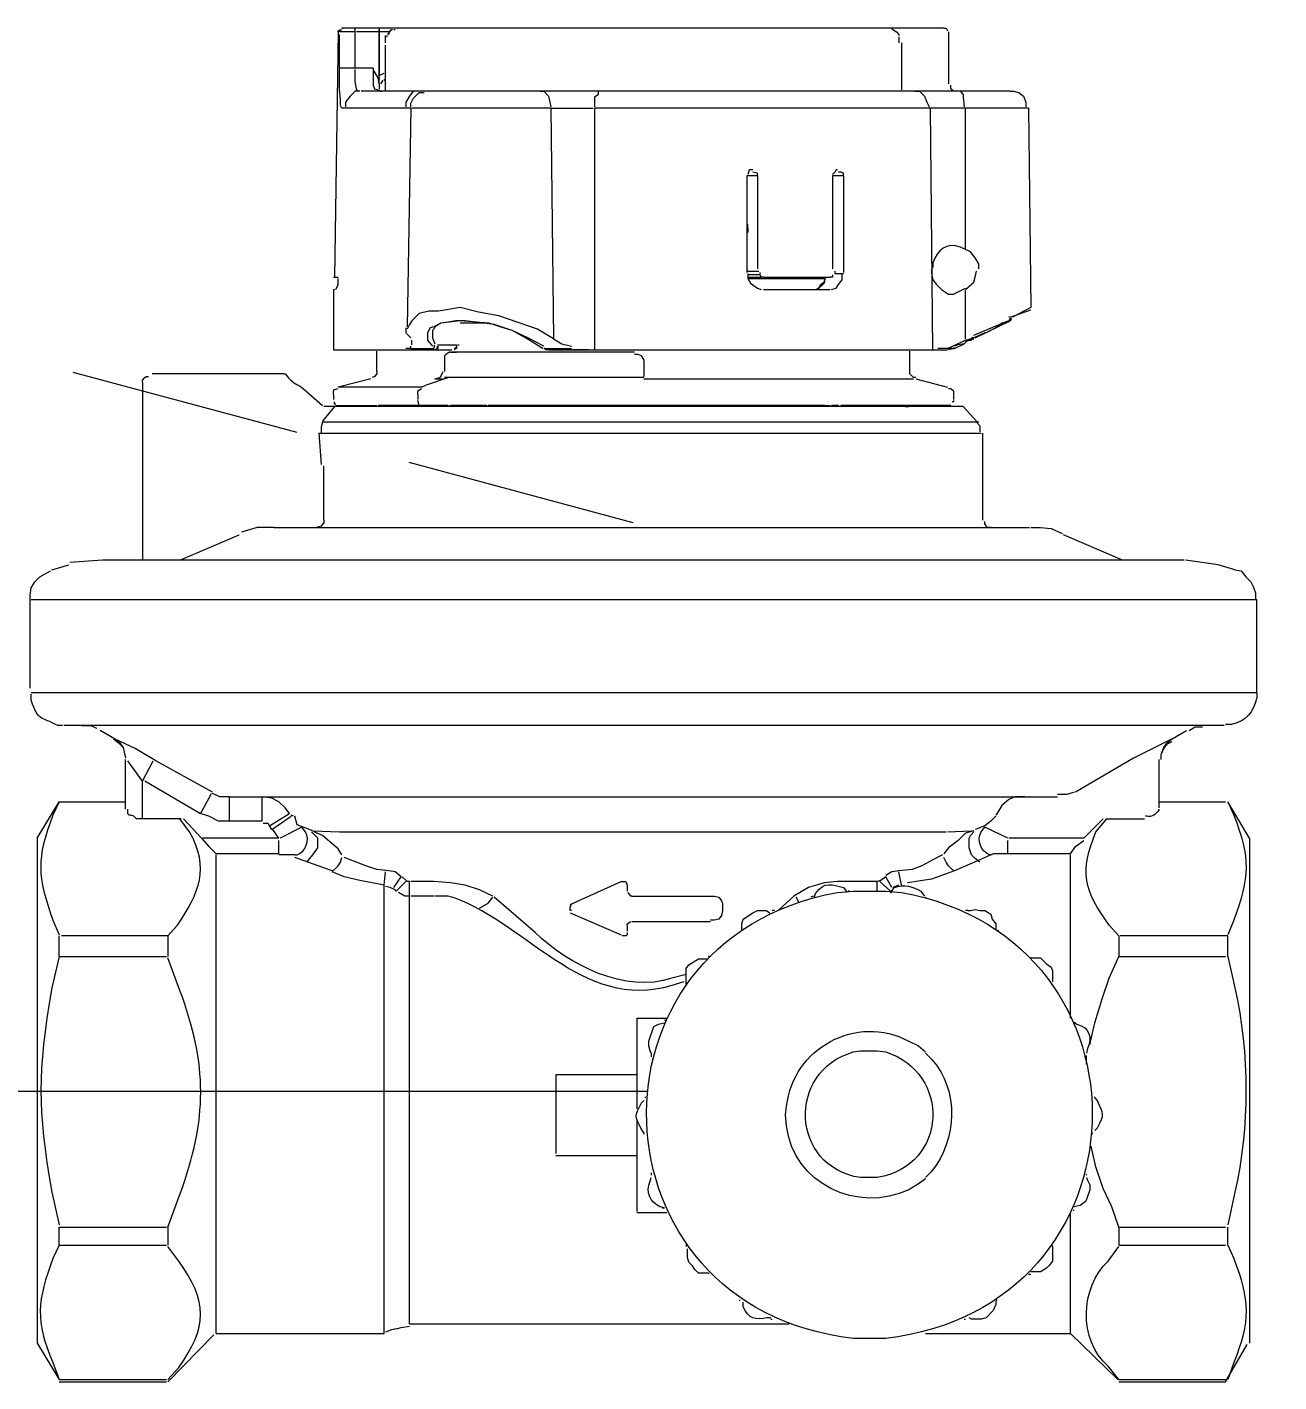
# Model space of a CAD drawing. Header units: millimetres. Extents: x -3929 to 624051, y 52832 to 514950.
# Drawn here: x 23815.4 to 24158.1, y 101249 to 101619.9 of the extents above; entities that cross this region are included whole.
import ezdxf

# ---------------------------------------------------------------- set-up
doc = ezdxf.new("R2010")
doc.units = ezdxf.units.MM
doc.linetypes.add('ACAD_ISO03W100', pattern=[30, 12, -18])
doc.linetypes.add('DASHED2', pattern=[9.525, 6.35, -3.175])
doc.layers.add('Отопление', color=30, linetype='Continuous')

# ---------------------------------------------------------------- blocks, each defined once
blk = doc.blocks.new('A$Cb1560fb0')
at = {"color": 7, "linetype": 'Continuous', "lineweight": 9}
for p, q in [((-9.027, 7.533), (-8.961, 7.566)), ((-8.581, 7.351), (-8.581, 7.285)), ((-9.243, -0.442), (-9.292, -0.376)), ((0.007, -0.442), (0.056, -0.376)), ((-9.391, -0.757), (-9.358, -0.757)), ((0.156, -0.757), (0.123, -0.757)), ((-8.415, -1.253), (-8.465, -1.319)), ((-8.018, -1.253), (-8.051, -1.203)), ((-3.137, -1.816), (-2.574, -1.336)), ((-1.946, -1.319), (-1.764, -1.319)), ((-12.618, -2.147), (-12.717, -2.577)), ((-5.205, -2.395), (-5.007, -2.444)), ((-5.172, -2.494), (-5.007, -2.544)), ((-12.717, -5.373), (-12.618, -5.82))]:
    blk.add_line(p, q, dxfattribs=at)
at = {"color": 7, "linetype": 'Continuous', "lineweight": 18}
for p, q in [((0.305, 5.829), (0.288, 5.829)), ((0.04, 5.63), (-0.225, 5.399)), ((-13.015, 1.461), (-13.015, 1.394)), ((3.763, 1.361), (3.763, 1.444)), ((-12.668, 1.03), (-12.585, 1.03)), ((3.333, 1.014), (3.399, 1.014)), ((-12.618, -0.029), (-12.701, -0.211)), ((-11.675, -0.128), (-11.675, -0.144)), ((3.382, -0.029), (3.465, -0.211)), ((-11.509, -0.227), (-11.493, -0.227)), ((-10.814, -0.442), (-10.963, -0.26)), ((1.595, -0.442), (1.728, -0.26)), ((-7.356, -1.203), (-7.406, -1.27)), ((-6.959, -1.336), (-6.976, -1.286)), ((-12.701, -1.65), (-12.618, -1.849)), ((3.465, -1.65), (3.382, -1.849)), ((-11.129, -1.865), (-10.996, -1.716)), ((1.893, -1.865), (1.761, -1.716)), ((1.728, -2.61), (1.893, -2.163)), ((3.382, -2.147), (3.482, -2.577)), ((-10.517, -3.057), (-10.55, -3.073)), ((-10.699, -3.404), (-10.682, -3.47)), ((-8.481, -3.47), (-8.564, -3.553)), ((-10.798, -4.082), (-10.831, -4.116)), ((-4.593, -4.149), (-4.626, -4.116)), ((-10.831, -4.496), (-10.798, -4.529)), ((-4.626, -4.562), (-4.593, -4.513)), ((-8.564, -5.092), (-8.481, -5.174)), ((-7.82, -5.174), (-7.588, -5.174)), ((-4.709, -5.224), (-4.725, -5.174)), ((3.482, -5.373), (3.382, -5.82)), ((1.893, -5.853), (1.728, -5.406)), ((-4.907, -5.588), (-4.841, -5.572)), ((-12.618, -6.101), (-12.701, -6.283)), ((-10.98, -6.316), (-11.129, -6.118)), ((1.744, -6.316), (1.893, -6.118)), ((3.382, -6.101), (3.465, -6.283)), ((-5.983, -6.945), (-5.983, -6.879)), ((-6.364, -7.094), (-6.314, -7.094)), ((-7.935, -7.375), (-7.489, -7.375)), ((-12.701, -7.706), (-12.618, -7.938)), ((-11.129, -7.938), (-10.98, -7.756)), ((1.893, -7.938), (1.744, -7.772)), ((3.465, -7.706), (3.382, -7.938))]:
    blk.add_line(p, q, dxfattribs=at)
for points in [[(-8.796, 10.511), (-8.796, 9.8), (-8.796, 9.8)], [(-8.73, 10.561), (-8.763, 10.561), (-8.779, 10.528)], [(-8.73, 10.561), (-0.49, 10.561), (-0.49, 10.561)], [(-8.035, 10.545), (-8.084, 10.511), (-8.117, 10.478)], [(-8.117, 10.478), (-8.117, 10.462), (-8.117, 10.462)], [(-8.117, 10.445), (-8.117, 10.363), (-8.117, 10.363)], [(-8.018, 10.561), (-7.621, 10.561), (-7.621, 10.561)], [(-1.615, 10.561), (-1.218, 10.561), (-1.218, 10.561)], [(-1.201, 10.545), (-1.218, 10.545), (-1.218, 10.545)], [(-1.168, 10.545), (-1.185, 10.545), (-1.185, 10.545)], [(-1.118, 10.478), (-1.168, 10.545), (-1.168, 10.545)], [(-1.135, 10.511), (-1.168, 10.545), (-1.168, 10.545)], [(-1.085, 10.445), (-1.085, 10.462), (-1.085, 10.462)], [(-1.085, 10.363), (-1.085, 10.445), (-1.085, 10.445)], [(-1.002, 10.561), (-1.002, 10.511), (-1.002, 10.511)], [(-0.44, 10.511), (-0.44, 10.528), (-0.473, 10.545)], [(-0.44, 10.511), (-0.39, 7.153), (-0.39, 7.153)], [(-8.151, 10.363), (-8.151, 9.717), (-8.151, 9.717)], [(-1.085, 9.701), (-1.085, 10.329), (-1.085, 10.329)], [(-1.052, 9.85), (-1.019, 9.8), (-1.019, 9.8)], [(-1.002, 9.8), (-1.002, 9.866), (-1.002, 9.866)], [(-9.64, 9.701), (-9.689, 9.701), (-9.756, 9.684), (-9.822, 9.634), (-9.855, 9.552), (-9.855, 9.486)], [(-9.64, 9.701), (-0.754, 9.701), (-0.754, 9.701)], [(-8.912, 9.701), (-8.862, 9.701), (-8.829, 9.734), (-8.829, 9.783)], [(-1.433, 9.486), (-1.433, 9.535), (-1.466, 9.601), (-1.549, 9.684), (-1.615, 9.684)], [(-1.002, 9.8), (-1.002, 9.734), (-1.002, 9.734)], [(-1.002, 9.783), (-1.002, 9.767), (-1.002, 9.767)], [(-9.888, 9.469), (-9.921, 6.739), (-9.921, 6.739)], [(-1.433, 9.469), (-1.383, 6.474), (-1.383, 6.474)], [(-7.356, 8.542), (-7.356, 8.576), (-7.323, 8.592), (-7.29, 8.592)], [(-7.356, 8.542), (-7.356, 7.219), (-7.356, 7.219)], [(-7.274, 8.625), (-7.257, 8.625), (-7.24, 8.592), (-7.207, 8.559)], [(-7.207, 8.542), (-7.207, 7.268), (-7.207, 7.268)], [(-6.182, 8.542), (-6.182, 8.576), (-6.115, 8.592)], [(-6.182, 8.542), (-6.182, 7.268), (-6.182, 7.268)], [(-6.115, 8.625), (-6.066, 8.625), (-6.049, 8.559)], [(-6.033, 8.542), (-6.033, 7.219), (-6.033, 7.219)], [(-7.24, 7.235), (-7.24, 7.202), (-7.24, 7.202)], [(-7.207, 7.186), (-7.207, 7.153), (-7.174, 7.153)], [(-6.264, 7.153), (-7.174, 7.153), (-7.174, 7.153)], [(-7.108, 7.153), (-7.092, 7.07), (-7.058, 7.037), (-6.992, 6.987)], [(-6.976, 6.987), (-7.025, 7.004), (-7.042, 7.053), (-7.092, 7.086), (-7.108, 7.136)], [(-6.049, 7.136), (-7.092, 7.136), (-7.092, 7.136)], [(-6.264, 7.153), (-6.231, 7.153), (-6.215, 7.186)], [(-6.049, 7.202), (-6.049, 7.136), (-6.082, 7.07), (-6.182, 7.004), (-6.231, 6.987)], [(-6.049, 7.153), (-6.231, 7.153), (-6.231, 7.153)], [(-6.215, 7.186), (-6.215, 7.219), (-6.215, 7.219)], [(-0.407, 7.153), (-0.44, 7.153), (-0.44, 7.153)], [(-0.407, 6.987), (-0.44, 7.053), (-0.44, 7.136)], [(-0.374, 7.153), (-0.407, 7.153), (-0.407, 7.153)], [(-6.264, 6.987), (-7.174, 6.987), (-7.174, 6.987)], [(-0.374, 6.987), (-0.39, 6.987), (-0.39, 6.987)], [(-0.374, 6.987), (-0.374, 6.16), (-0.374, 6.16)], [(-9.921, 6.739), (-9.673, 6.607), (-9.673, 6.607)], [(-9.64, 6.607), (-9.921, 6.706), (-9.921, 6.706)], [(-9.64, 6.59), (-9.656, 6.59), (-9.656, 6.59)], [(-9.64, 6.59), (-9.607, 6.54), (-9.524, 6.524), (-9.441, 6.458), (-9.309, 6.391)], [(-9.143, 6.358), (-9.607, 6.557), (-9.607, 6.557)], [(-3.236, 6.176), (-3.137, 6.242), (-3.005, 6.325), (-2.823, 6.424), (-2.657, 6.474), (-2.508, 6.524), (-2.326, 6.54), (-2.177, 6.557), (-2.045, 6.557), (-1.946, 6.54), (-1.846, 6.524), (-1.764, 6.474), (-1.747, 6.441), (-1.731, 6.424)], [(-9.292, 6.391), (-9.143, 6.325), (-9.143, 6.325)], [(-9.143, 6.325), (-9.11, 6.325), (-9.11, 6.325)], [(-3.385, 6.309), (-3.501, 6.242), (-3.633, 6.209)], [(-1.367, 6.458), (-1.367, 6.391), (-1.433, 6.325)], [(-9.094, 6.292), (-9.077, 6.292), (-9.11, 6.292)], [(-9.077, 6.292), (-9.061, 6.292), (-9.011, 6.242), (-8.928, 6.226), (-8.879, 6.209)], [(-8.779, 6.176), (-9.027, 6.292), (-9.027, 6.292)], [(-8.879, 6.176), (-8.829, 6.176), (-8.829, 6.176)], [(-8.879, 6.176), (-8.796, 6.16), (-8.796, 6.16)], [(-8.779, 6.176), (-8.647, 6.176), (-8.647, 6.176)], [(-3.319, 6.16), (-8.779, 6.16), (-8.779, 6.16)], [(-8.266, 5.862), (-8.266, 6.143), (-8.266, 6.143)], [(-4.494, 6.127), (-1.995, 6.127), (-1.995, 6.127)], [(-3.865, 6.16), (-3.65, 6.16), (-3.65, 6.16)], [(-3.286, 6.16), (-3.269, 6.16), (-3.269, 6.16)], [(-2.078, 6.226), (-2.095, 6.226), (-2.095, 6.226)], [(-2.061, 6.209), (-2.061, 6.176), (-2.028, 6.16)], [(-0.374, 6.16), (-1.995, 6.16), (-1.995, 6.16)], [(-1.979, 6.127), (-1.962, 6.127), (-1.913, 6.094), (-1.896, 6.077), (-1.896, 6.011)], [(-1.449, 6.226), (-1.449, 6.292), (-1.449, 6.292)], [(-1.433, 6.176), (-1.433, 6.209), (-1.433, 6.209)], [(-1.433, 6.176), (-1.367, 6.176), (-1.367, 6.176)], [(-0.969, 5.862), (-0.969, 6.143), (-0.969, 6.143)], [(-4.626, 6.011), (-4.626, 6.027), (-4.593, 6.077), (-4.543, 6.094), (-4.494, 6.094)], [(-4.626, 6.011), (-4.626, 5.796), (-4.626, 5.796)], [(-1.896, 6.011), (-1.896, 5.862), (-1.896, 5.862)], [(-8.349, 5.763), (-8.779, 5.647), (-8.779, 5.647)], [(-8.349, 5.779), (-8.316, 5.779), (-8.266, 5.829), (-8.266, 5.862)], [(-4.626, 5.763), (-8.316, 5.763), (-8.316, 5.763)], [(-4.626, 5.779), (-1.896, 5.779), (-1.896, 5.779)], [(-1.582, 5.647), (-1.648, 5.68), (-1.946, 5.779)], [(-0.969, 5.862), (-0.969, 5.829), (-0.936, 5.796), (-0.903, 5.779)], [(-0.887, 5.763), (-0.44, 5.647), (-0.44, 5.647)], [(0.305, 5.829), (2.108, 5.829), (2.108, 5.829)], [(2.241, 5.713), (2.241, 5.746), (2.207, 5.779), (2.191, 5.796), (2.158, 5.796)], [(-8.796, 5.63), (-8.829, 5.63), (-8.862, 5.597), (-8.862, 5.548)], [(-1.532, 5.548), (-1.532, 5.597), (-1.582, 5.63)], [(-0.374, 5.548), (-0.374, 5.597), (-0.39, 5.614), (-0.44, 5.63)], [(2.241, 5.713), (2.241, 3.281), (2.241, 3.281)], [(-8.994, 5.382), (-9.176, 5.184), (-9.176, 5.184)], [(-8.862, 5.548), (-8.862, 5.481), (-8.862, 5.481)], [(-8.862, 5.465), (-8.862, 5.448), (-8.845, 5.448)], [(-8.829, 5.399), (-8.25, 5.399), (-8.25, 5.399)], [(-8.2, 5.382), (-8.25, 5.382), (-8.25, 5.382)], [(-7.29, 5.399), (-7.191, 5.399), (-7.191, 5.399)], [(-4.626, 5.399), (-2.591, 5.399), (-2.591, 5.399)], [(-2.591, 5.399), (-2.492, 5.399), (-2.492, 5.399)], [(-2.475, 5.399), (-2.425, 5.399), (-2.425, 5.399)], [(-2.425, 5.399), (-1.979, 5.399), (-1.979, 5.399)], [(-1.946, 5.382), (-1.946, 5.399), (-1.946, 5.399)], [(-1.946, 5.399), (-1.697, 5.399), (-1.697, 5.399)], [(-1.549, 5.399), (-1.532, 5.465), (-1.532, 5.465)], [(-1.532, 5.548), (-1.532, 5.481), (-1.532, 5.481)], [(-0.986, 5.399), (-1.019, 5.399), (-1.019, 5.399)], [(-0.407, 5.399), (-0.969, 5.399), (-0.969, 5.399)], [(-9.259, 5.018), (-9.259, 3.827), (-9.259, 3.827)], [(-9.176, 5.167), (-9.226, 5.117), (-9.226, 5.035)], [(-9.921, 3.727), (-10.053, 3.727), (-10.202, 3.711), (-10.351, 3.645)], [(0.437, 3.727), (-9.904, 3.727), (-9.904, 3.727)], [(-9.375, 3.727), (-9.325, 3.727), (-9.292, 3.777), (-9.292, 3.81)], [(0.437, 3.727), (0.669, 3.727), (0.884, 3.661)], [(-11.178, 3.281), (-10.368, 3.628), (-10.368, 3.628)], [(-12.717, 3.148), (-12.486, 3.215), (-12.039, 3.281)], [(-12.022, 3.281), (2.787, 3.281), (2.787, 3.281)], [(2.787, 3.281), (3.233, 3.248), (3.233, 3.248)], [(3.482, 3.148), (3.25, 3.215), (3.25, 3.215)], [(-12.717, 3.148), (-12.8, 3.132), (-12.866, 3.049), (-12.932, 2.983), (-12.966, 2.917), (-12.999, 2.834), (-12.999, 2.751)], [(3.779, 2.735), (3.779, 2.801), (3.763, 2.9), (3.713, 2.983), (3.647, 3.049), (3.564, 3.099), (3.498, 3.132)], [(-13.015, 1.461), (-13.015, 2.735), (-13.015, 2.735)], [(3.779, 1.527), (3.779, 2.735), (3.779, 2.735)], [(-12.568, 1.014), (3.316, 1.014), (3.316, 1.014)], [(-12.089, 0.948), (-12.171, 0.997), (-12.271, 0.997)], [(-11.857, 0.832), (-12.055, 0.948), (-12.055, 0.948)], [(2.621, 0.832), (2.82, 0.948), (2.82, 0.948)], [(3.068, 1.014), (2.952, 1.014), (2.869, 0.981)], [(-11.708, 0.551), (-11.708, 0.617), (-11.741, 0.716), (-11.791, 0.782), (-11.857, 0.832)], [(-11.857, 0.832), (-11.592, 0.699), (-11.327, 0.567), (-10.533, 0.104)], [(-11.708, 0.551), (-11.708, 0.617), (-11.741, 0.699), (-11.791, 0.766), (-11.857, 0.799)], [(1.281, 0.104), (2.059, 0.534), (2.34, 0.699), (2.621, 0.832)], [(2.621, 0.832), (2.555, 0.782), (2.505, 0.716), (2.489, 0.65), (2.472, 0.567)], [(2.638, 0.832), (2.572, 0.782), (2.505, 0.716), (2.489, 0.65), (2.472, 0.567)], [(-11.675, 0.551), (-11.675, -0.111), (-11.675, -0.111)], [(2.472, -0.128), (2.472, 0.551), (2.472, 0.551)], [(1.049, 0.038), (-10.285, 0.038), (-10.285, 0.038)], [(-12.916, -0.525), (-12.618, -0.029), (-12.618, -0.029)], [(-11.675, -0.029), (-12.585, -0.029), (-12.585, -0.029)], [(-11.675, -0.029), (-12.585, -0.029), (-12.585, -0.029)], [(2.241, -0.26), (2.323, -0.26), (2.356, -0.227), (2.406, -0.211), (2.423, -0.211), (2.439, -0.194), (2.439, -0.128)], [(3.382, -0.029), (2.472, -0.029), (2.472, -0.029)], [(3.382, -0.029), (2.472, -0.029), (2.472, -0.029)], [(3.68, -0.525), (3.382, -0.029), (3.382, -0.029)], [(-10.947, -0.26), (-11.476, -0.26), (-11.476, -0.26)], [(-10.649, -0.525), (-10.914, -0.26), (-10.914, -0.26)], [(1.43, -0.525), (1.678, -0.26), (1.678, -0.26)], [(1.711, -0.26), (2.241, -0.26), (2.241, -0.26)], [(-12.916, -0.525), (-12.916, -7.441), (-12.916, -7.441)], [(-8.779, -0.442), (-9.11, -0.426), (-9.11, -0.426)], [(-0.456, -0.442), (-8.763, -0.442), (-8.763, -0.442)], [(-0.092, -0.426), (-0.456, -0.442), (-0.456, -0.442)], [(1.43, -0.525), (1.331, -0.641), (1.231, -0.74)], [(3.68, -0.525), (3.68, -7.441), (3.68, -7.441)], [(-10.467, -0.74), (-10.533, -0.641), (-10.649, -0.558)], [(-10.467, -2.99), (-10.467, -0.757), (-10.467, -0.757)], [(-7.704, -1.253), (-7.935, -1.253), (-8.151, -1.27)], [(-8.018, -1.253), (-8.002, -1.253), (-8.002, -1.253)], [(-7.274, -1.27), (-7.489, -1.253), (-7.704, -1.253)], [(-7.439, -1.253), (-7.422, -1.253), (-7.422, -1.253)], [(-4.461, -1.319), (-4.444, -1.319), (-4.411, -1.27)], [(-4.312, -1.121), (-4.378, -1.121), (-4.394, -1.17)], [(-4.394, -1.17), (-4.394, -1.253), (-4.394, -1.253)], [(-3.617, -1.435), (-4.312, -1.121), (-4.312, -1.121)], [(-8.498, -1.352), (-8.481, -1.336), (-8.481, -1.336)], [(-6.943, -1.319), (-6.91, -1.336), (-6.91, -1.336)], [(-5.536, -1.319), (-5.586, -1.319), (-5.652, -1.336), (-5.685, -1.385), (-5.702, -1.418), (-5.702, -1.518), (-5.685, -1.584), (-5.652, -1.634), (-5.586, -1.65), (-5.536, -1.65)], [(-4.461, -1.319), (-5.536, -1.319), (-5.536, -1.319)], [(-3.633, -1.518), (-3.617, -1.518), (-3.617, -1.468), (-3.633, -1.435)], [(-9.061, -1.518), (-9.094, -1.518), (-9.16, -1.501), (-9.226, -1.518), (-9.292, -1.518), (-9.375, -1.567), (-9.391, -1.634), (-9.441, -1.7), (-9.441, -1.766)], [(-9.061, -1.518), (-9.027, -1.518), (-9.027, -1.518)], [(-6.413, -1.518), (-6.38, -1.518), (-6.38, -1.518)], [(-5.966, -1.766), (-5.966, -1.7), (-5.983, -1.634), (-6.115, -1.551), (-6.182, -1.518), (-6.297, -1.518), (-6.347, -1.551)], [(-4.461, -1.667), (-5.536, -1.667), (-5.536, -1.667)], [(-4.394, -1.716), (-4.394, -1.7), (-4.444, -1.667)], [(-3.617, -1.551), (-4.312, -1.849), (-4.312, -1.849)], [(-9.474, -1.799), (-9.474, -1.782), (-9.474, -1.782)], [(-5.966, -1.766), (-5.966, -1.782), (-5.966, -1.782)], [(-4.394, -1.716), (-4.394, -1.799), (-4.394, -1.799)], [(-4.394, -1.816), (-4.394, -1.849), (-4.378, -1.865), (-4.328, -1.865)], [(-12.618, -2.147), (-12.618, -1.865), (-12.618, -1.865)], [(-12.618, -1.865), (-11.145, -1.865), (-11.145, -1.865)], [(-11.129, -1.865), (-11.129, -2.147), (-11.129, -2.147)], [(1.893, -1.865), (3.349, -1.865), (3.349, -1.865)], [(1.893, -1.865), (1.893, -2.147), (1.893, -2.147)], [(3.382, -2.147), (3.382, -1.865), (3.382, -1.865)], [(-11.129, -2.147), (-12.585, -2.147), (-12.585, -2.147)], [(-10.732, -3.354), (-10.798, -3.057), (-10.897, -2.726), (-10.996, -2.444), (-11.129, -2.147)], [(-9.921, -2.163), (-10.053, -2.163), (-10.136, -2.246), (-10.202, -2.295), (-10.219, -2.345), (-10.219, -2.494)], [(-9.921, -2.163), (-9.904, -2.163), (-9.904, -2.163)], [(-5.52, -2.147), (-5.503, -2.147), (-5.503, -2.147)], [(-5.205, -2.527), (-5.205, -2.312), (-5.238, -2.262), (-5.371, -2.18), (-5.503, -2.18)], [(3.382, -2.147), (1.91, -2.147), (1.91, -2.147)], [(-10.219, -2.544), (-10.219, -2.527), (-10.219, -2.527)], [(-5.205, -2.527), (-5.205, -2.544), (-5.205, -2.544)], [(-10.533, -3.057), (-10.5, -3.057), (-10.5, -3.057)], [(-4.527, -2.99), (-4.941, -2.99), (-4.941, -2.99)], [(-4.924, -3.023), (-4.907, -3.023), (-4.907, -3.023)], [(-4.725, -3.47), (-4.709, -3.437), (-4.692, -3.371), (-4.692, -3.305), (-4.759, -3.106), (-4.825, -3.073), (-4.907, -3.057)], [(-4.527, -2.99), (-4.527, -4.231), (-4.527, -4.231)], [(-8.25, -3.305), (-8.382, -3.371), (-8.481, -3.454)], [(-10.682, -3.619), (-10.682, -3.503), (-10.682, -3.503)], [(-10.682, -3.52), (-10.682, -3.503), (-10.682, -3.503)], [(-7.704, -3.437), (-7.82, -3.437), (-7.935, -3.454)], [(-7.489, -3.454), (-7.588, -3.437), (-7.704, -3.437)], [(-4.725, -3.47), (-4.725, -3.52), (-4.725, -3.52)], [(-4.527, -3.768), (-3.418, -3.768), (-3.418, -3.768)], [(-10.798, -4.082), (-10.798, -4.066), (-10.798, -4.066)], [(-4.643, -4.066), (-4.643, -4.082), (-4.643, -4.082)], [(-6.579, -4.463), (-6.562, -4.314), (-6.579, -4.198)], [(-4.527, -4.38), (-4.527, -5.638), (-4.527, -5.638)], [(-10.765, -4.579), (-10.765, -4.562), (-10.765, -4.562)], [(-4.626, -4.562), (-4.626, -4.579), (-4.626, -4.579)], [(-11.129, -5.853), (-11.03, -5.572), (-10.914, -5.323), (-10.814, -5.026), (-10.748, -4.744)], [(-4.527, -4.877), (-3.418, -4.877), (-3.418, -4.877)], [(-10.682, -5.174), (-10.699, -5.208), (-10.732, -5.274), (-10.732, -5.34), (-10.682, -5.472), (-10.666, -5.505), (-10.599, -5.555), (-10.517, -5.572)], [(-10.682, -5.141), (-10.682, -5.125), (-10.682, -5.125)], [(-8.481, -5.191), (-8.382, -5.257), (-8.25, -5.34)], [(-4.725, -5.108), (-4.725, -5.141), (-4.725, -5.141)], [(-10.5, -5.621), (-10.517, -5.621), (-10.517, -5.621)], [(-10.467, -7.309), (-10.467, -5.671), (-10.467, -5.671)], [(-4.941, -5.654), (-4.527, -5.654), (-4.527, -5.654)], [(-4.874, -5.588), (-4.907, -5.588), (-4.907, -5.588)], [(-12.618, -6.101), (-12.618, -5.853), (-12.618, -5.853)], [(-11.129, -5.853), (-12.585, -5.853), (-12.585, -5.853)], [(-11.129, -5.853), (-11.129, -6.101), (-11.129, -6.101)], [(1.893, -5.853), (1.893, -6.101), (1.893, -6.101)], [(3.382, -5.853), (1.91, -5.853), (1.91, -5.853)], [(3.382, -6.101), (3.382, -5.853), (3.382, -5.853)], [(-11.129, -6.101), (-12.585, -6.101), (-12.585, -6.101)], [(-10.219, -6.118), (-10.219, -6.101), (-10.219, -6.101)], [(-10.219, -6.118), (-10.219, -6.316), (-10.169, -6.382), (-10.136, -6.415), (-10.053, -6.465), (-9.921, -6.465)], [(-5.205, -6.085), (-5.205, -6.118), (-5.205, -6.118)], [(3.382, -6.101), (1.91, -6.101), (1.91, -6.101)], [(-5.503, -6.482), (-5.371, -6.482), (-5.321, -6.432), (-5.288, -6.382), (-5.238, -6.333), (-5.222, -6.267), (-5.222, -6.151)], [(-5.503, -6.482), (-5.52, -6.482), (-5.52, -6.482)], [(-9.888, -6.498), (-9.921, -6.498), (-9.921, -6.498)], [(-9.458, -6.862), (-9.458, -6.846), (-9.458, -6.846)], [(-9.441, -6.862), (-9.441, -6.912), (-9.408, -6.995), (-9.309, -7.094), (-9.243, -7.11), (-9.11, -7.11), (-9.077, -7.094)], [(-5.933, -6.846), (-5.933, -6.862), (-5.933, -6.862)], [(-9.011, -7.11), (-9.027, -7.11), (-9.027, -7.11)], [(-1.416, -7.177), (-6.612, -7.177), (-6.612, -7.177)], [(-6.364, -7.11), (-6.38, -7.11), (-6.38, -7.11)], [(-1.234, -7.243), (-1.3, -7.226), (-1.416, -7.21)], [(-10.467, -7.309), (-11.112, -7.938), (-11.112, -7.938)], [(-8.481, -7.309), (-10.467, -7.309), (-10.467, -7.309)], [(-1.234, -7.243), (-1.168, -7.259), (-1.085, -7.292)], [(1.231, -7.309), (-1.069, -7.309), (-1.069, -7.309)], [(1.893, -7.971), (1.264, -7.326), (1.264, -7.326)], [(-11.129, -7.971), (-12.585, -7.971), (-12.883, -7.458)], [(3.68, -7.441), (3.382, -7.938), (3.382, -7.938)], [(-11.129, -7.938), (-12.585, -7.938), (-12.585, -7.938)], [(3.382, -7.938), (1.91, -7.938), (1.91, -7.938)], [(3.382, -7.971), (1.91, -7.971), (1.91, -7.971)]]:
    blk.add_lwpolyline(points, dxfattribs=at)
for points in [[(-8.117, 10.478), (-8.117, 10.478)], [(-1.218, 10.561), (-1.218, 10.561)], [(-1.085, 9.866), (-1.069, 9.85)], [(-8.151, 9.701), (-8.151, 9.701)], [(-1.085, 9.701), (-1.085, 9.701)], [(-1.002, 9.8), (-1.002, 9.8)], [(-1.002, 9.767), (-1.002, 9.767)], [(-1.002, 9.717), (-1.002, 9.701)], [(-7.191, 6.987), (-7.191, 6.987)], [(-8.862, 6.16), (-8.862, 6.16)], [(-3.319, 6.16), (-3.319, 6.16)], [(-3.253, 6.16), (-3.253, 6.16)], [(-4.626, 5.779), (-4.626, 5.779)], [(-7.34, 5.399), (-7.34, 5.399)], [(-7.323, 5.399), (-7.323, 5.399)], [(-4.626, 5.399), (-4.626, 5.399)], [(-1.962, 5.399), (-1.962, 5.399)], [(-10.219, -2.527), (-10.219, -2.527)], [(-10.219, -6.118), (-10.219, -6.118)], [(-8.481, -7.309), (-8.481, -7.309)], [(-6.91, -7.292), (-6.91, -7.292)], [(-12.618, -7.971), (-12.618, -7.971)], [(-11.129, -7.971), (-11.129, -7.971)], [(1.893, -7.938), (1.893, -7.938)], [(3.382, -7.971), (3.382, -7.971)]]:
    blk.add_lwpolyline(points, close=True, dxfattribs=at)
at = {"color": 7, "linetype": 'Continuous', "lineweight": 9}
for points in [[(-8.035, 10.545), (-8.018, 10.545), (-8.018, 10.545)], [(-1.168, 10.545), (-1.185, 10.545), (-1.185, 10.545)], [(-1.135, 10.511), (-0.688, 10.511), (-0.688, 10.511)], [(-1.135, 10.511), (-1.135, 10.478), (-1.135, 10.478)], [(-1.085, 10.363), (-1.085, 10.445), (-1.118, 10.462)], [(-1.002, 10.511), (-1.002, 9.916), (-1.069, 9.949)], [(-1.002, 9.883), (-1.002, 10.545), (-1.002, 10.545)], [(-0.672, 10.511), (-0.672, 10.561), (-0.672, 10.561)], [(-0.672, 10.015), (-0.672, 10.511), (-0.672, 10.511)], [(-0.672, 10.511), (-0.456, 10.511), (-0.456, 10.511)], [(-0.523, 9.469), (-0.49, 9.469), (-0.473, 9.502), (-0.473, 9.601), (-0.456, 9.717), (-0.456, 10.478)], [(-0.49, 10.561), (-0.506, 10.561), (-0.506, 10.561)], [(-0.456, 10.511), (-0.456, 10.528), (-0.49, 10.545)], [(-1.085, 9.701), (-1.085, 10.329), (-1.085, 10.329)], [(-1.002, 9.8), (-0.986, 9.883), (-0.92, 9.999)], [(-1.002, 9.883), (-1.002, 9.866), (-1.002, 9.866)], [(-0.92, 10.015), (-0.92, 9.783), (-0.936, 9.734), (-0.986, 9.717)], [(-0.92, 10.015), (-0.672, 10.015), (-0.672, 10.015)], [(-0.738, 9.701), (-0.705, 9.701), (-0.688, 9.734), (-0.672, 9.833), (-0.672, 9.999)], [(-0.672, 10.015), (-0.456, 10.015), (-0.456, 10.015)], [(-8.961, 9.701), (-8.994, 9.651), (-8.994, 9.618), (-9.011, 9.486)], [(-8.333, 9.701), (-8.399, 9.701), (-8.465, 9.634), (-8.498, 9.552), (-8.531, 9.486)], [(-3.997, 9.701), (-3.997, 9.651), (-3.948, 9.618), (-3.948, 9.486)], [(-3.203, 9.701), (-3.253, 9.701), (-3.319, 9.634), (-3.336, 9.552), (-3.352, 9.486)], [(-1.532, 9.701), (-1.466, 9.701), (-1.416, 9.634), (-1.367, 9.552), (-1.367, 9.486)], [(-1.019, 9.701), (-1.036, 9.701), (-1.036, 9.701)], [(-0.738, 9.701), (-0.672, 9.701), (-0.605, 9.634), (-0.539, 9.552), (-0.539, 9.486)], [(-9.888, 9.469), (-9.011, 9.469), (-9.011, 9.469)], [(-9.027, 7.533), (-9.027, 9.469), (-9.027, 9.469)], [(-9.011, 9.469), (-8.548, 9.469), (-8.548, 9.469)], [(-8.581, 6.16), (-8.548, 9.469), (-8.548, 9.469)], [(-8.548, 9.469), (-3.948, 9.469), (-3.948, 9.469)], [(-3.948, 9.469), (-3.948, 6.16), (-3.948, 6.16)], [(-3.352, 9.469), (-3.931, 9.469), (-3.931, 9.469)], [(-3.352, 9.469), (-3.385, 6.309), (-3.385, 6.309)], [(-3.352, 9.469), (-1.449, 9.469), (-1.449, 9.469)], [(-1.433, 9.469), (-1.367, 9.469), (-1.367, 9.469)], [(-1.367, 9.469), (-0.523, 9.469), (-0.523, 9.469)], [(-7.356, 8.542), (-7.207, 8.542), (-7.207, 8.542)], [(-6.182, 8.542), (-6.033, 8.542), (-6.033, 8.542)], [(-6.049, 7.831), (-6.049, 7.881), (-6.049, 7.881)], [(-6.049, 7.831), (-6.049, 7.765), (-6.049, 7.765)], [(-9.209, 7.268), (-9.209, 7.335), (-9.16, 7.417), (-9.094, 7.5), (-9.027, 7.533)], [(-9.027, 6.987), (-9.143, 7.086), (-9.16, 7.153), (-9.176, 7.235)], [(-8.564, 7.268), (-8.564, 7.202), (-8.581, 7.119), (-8.63, 7.053), (-8.697, 6.987), (-8.796, 6.921), (-8.862, 6.921), (-9.027, 7.004)], [(-6.049, 7.235), (-6.198, 7.235), (-6.198, 7.235)], [(-7.24, 7.202), (-7.356, 7.202), (-7.356, 7.202)], [(-7.191, 6.987), (-7.257, 7.004), (-7.29, 7.053), (-7.34, 7.119), (-7.34, 7.202)], [(-6.215, 7.186), (-6.049, 7.186), (-6.049, 7.186)], [(-9.027, 6.309), (-9.027, 6.971), (-9.027, 6.971)], [(-3.385, 6.309), (-3.17, 6.441), (-2.889, 6.54), (-2.641, 6.623), (-2.359, 6.673), (-2.111, 6.739), (-1.813, 6.689), (-1.681, 6.689), (-1.549, 6.656), (-1.499, 6.607), (-1.449, 6.557), (-1.416, 6.507), (-1.383, 6.441)], [(-9.64, 6.557), (-9.656, 6.573), (-9.656, 6.573)], [(-9.64, 6.607), (-9.623, 6.607), (-9.623, 6.607)], [(-9.16, 6.325), (-9.64, 6.557), (-9.64, 6.557)], [(-3.253, 6.209), (-3.038, 6.325), (-2.823, 6.424), (-2.574, 6.507), (-2.343, 6.54), (-2.111, 6.557), (-1.962, 6.54), (-1.846, 6.524), (-1.747, 6.474), (-1.697, 6.458), (-1.664, 6.391), (-1.664, 6.292), (-1.731, 6.209)], [(-2.492, 6.524), (-2.111, 6.524), (-2.111, 6.524)], [(-9.027, 6.292), (-9.143, 6.325), (-9.143, 6.325)], [(-9.027, 6.276), (-9.143, 6.309), (-9.143, 6.309)], [(-1.731, 6.424), (-1.731, 6.325), (-1.764, 6.242)], [(-8.879, 6.176), (-9.011, 6.242), (-9.011, 6.242)], [(-8.779, 6.176), (-8.862, 6.176), (-8.862, 6.176)], [(-4.494, 6.127), (-2.111, 6.127), (-2.111, 6.127)], [(-3.269, 6.176), (-3.633, 6.176), (-3.633, 6.176)], [(-3.319, 6.16), (-3.286, 6.16), (-3.286, 6.16)], [(-3.269, 6.176), (-3.253, 6.176), (-3.253, 6.176)], [(-1.813, 6.226), (-2.061, 6.226), (-2.061, 6.226)], [(-2.061, 6.226), (-2.061, 6.209), (-2.045, 6.176), (-2.028, 6.176)], [(-1.979, 6.127), (-2.061, 6.127), (-2.061, 6.127)], [(-1.797, 6.226), (-1.813, 6.226), (-1.813, 6.226)], [(-1.764, 6.16), (-1.797, 6.16), (-1.813, 6.209)], [(-1.747, 6.16), (-1.797, 6.176), (-1.797, 6.209)], [(-1.697, 6.176), (-1.747, 6.176), (-1.764, 6.226)], [(-1.697, 6.176), (-1.747, 6.176), (-1.747, 6.176)], [(-1.433, 6.176), (-1.697, 6.176), (-1.697, 6.176)], [(-1.764, 5.763), (-1.83, 5.779), (-1.846, 5.796), (-1.879, 5.862)], [(-1.764, 5.763), (-1.879, 5.763), (-1.879, 5.763)], [(-1.582, 5.647), (-0.44, 5.647), (-0.44, 5.647)], [(-8.994, 5.382), (-0.241, 5.382), (-0.241, 5.382)], [(-8.25, 5.399), (-7.323, 5.399), (-7.323, 5.399)], [(-7.257, 5.382), (-7.29, 5.399), (-7.29, 5.399)], [(-7.108, 5.399), (-7.174, 5.399), (-7.174, 5.399)], [(-7.141, 5.382), (-7.174, 5.399), (-7.174, 5.399)], [(-7.108, 5.382), (-7.108, 5.399), (-7.108, 5.399)], [(-7.108, 5.399), (-6.512, 5.399), (-6.512, 5.399)], [(-6.512, 5.399), (-4.626, 5.399), (-4.626, 5.399)], [(-6.512, 5.382), (-6.496, 5.382), (-6.496, 5.382)], [(-2.607, 5.399), (-2.624, 5.399), (-2.624, 5.399)], [(-2.475, 5.399), (-2.475, 5.382), (-2.475, 5.382)], [(-2.425, 5.399), (-2.425, 5.382), (-2.425, 5.382)], [(-1.962, 5.399), (-1.962, 5.382), (-1.962, 5.382)], [(-1.946, 5.399), (-0.986, 5.399), (-0.986, 5.399)], [(-1.946, 5.399), (-1.549, 5.399), (-1.549, 5.399)], [(-0.407, 5.415), (-0.39, 5.415), (-0.39, 5.448)], [(-0.39, 5.382), (-0.225, 5.184), (-0.225, 5.184)], [(-0.374, 5.548), (-0.374, 5.481), (-0.374, 5.481)], [(-0.175, 5.018), (-9.243, 5.018), (-9.243, 5.018)], [(-9.209, 5.167), (-0.225, 5.167), (-0.225, 5.167)], [(-0.225, 5.167), (-0.208, 5.101), (-0.208, 5.018)], [(-0.175, 5.018), (-0.208, 4.588), (-0.208, 4.588)], [(-0.241, 3.827), (-0.241, 4.571), (-0.241, 4.571)], [(-0.241, 3.827), (-0.241, 3.794), (-0.208, 3.744), (-0.142, 3.727)], [(1.728, 3.281), (0.917, 3.628), (0.917, 3.628)], [(-13.015, 2.735), (3.763, 2.735), (3.763, 2.735)], [(-13.015, 1.461), (3.763, 1.461), (3.763, 1.461)], [(2.241, 0.253), (2.092, 0.534), (2.092, 0.534)], [(2.241, 0.253), (2.439, 0.534), (2.439, 0.534)], [(1.446, -0.194), (2.207, 0.253), (2.207, 0.253)], [(2.241, -0.26), (2.241, 0.253), (2.241, 0.253)], [(-10.517, 0.104), (-10.417, 0.071), (-10.285, 0.071)], [(-9.838, 0.038), (-9.706, 0.038), (-9.623, 0.005), (-9.524, -0.078), (-9.458, -0.194)], [(0.222, -0.194), (0.288, -0.111), (0.371, -0.029), (0.47, 0.021), (0.586, 0.038)], [(0.603, -0.293), (0.603, 0.038), (0.603, 0.038)], [(1.049, 0.038), (1.182, 0.038), (1.281, 0.087)], [(1.049, -0.293), (1.049, 0.038), (1.049, 0.038)], [(1.446, -0.194), (1.297, 0.087), (1.297, 0.087)], [(-9.458, -0.194), (-9.441, -0.211), (-9.441, -0.211)], [(-9.441, -0.227), (-9.375, -0.293), (-9.292, -0.36), (-9.16, -0.409)], [(-0.092, -0.426), (0.04, -0.376), (0.123, -0.343), (0.156, -0.227)], [(0.172, -0.227), (0.205, -0.211), (0.205, -0.211)], [(0.47, -0.409), (0.205, -0.227), (0.205, -0.227)], [(0.503, -0.36), (0.238, -0.194), (0.238, -0.194)], [(0.47, -0.409), (0.503, -0.36), (0.503, -0.36)], [(0.503, -0.36), (0.52, -0.326), (0.586, -0.326)], [(0.603, -0.293), (1.049, -0.293), (1.049, -0.293)], [(1.049, -0.293), (1.198, -0.293), (1.331, -0.227), (1.43, -0.194)], [(-10.649, -0.525), (-9.623, -0.525), (-9.623, -0.525)], [(-9.607, -0.525), (-9.292, -0.376), (-9.292, -0.376)], [(-9.226, -0.856), (-9.16, -0.806), (-9.11, -0.757), (-9.077, -0.657), (-9.077, -0.525), (-9.094, -0.492), (-9.143, -0.442)], [(-9.143, -0.426), (-9.027, -0.459), (-8.928, -0.558), (-8.796, -0.657), (-8.73, -0.74)], [(-0.49, -0.757), (-0.44, -0.674), (-0.324, -0.575), (-0.225, -0.492), (-0.109, -0.442)], [(-0.01, -0.856), (-0.092, -0.757), (-0.159, -0.657), (-0.159, -0.525), (-0.076, -0.442)], [(0.056, -0.376), (0.354, -0.525), (0.354, -0.525)], [(0.371, -0.525), (0.454, -0.409), (0.454, -0.409)], [(0.371, -0.525), (1.413, -0.525), (1.413, -0.525)], [(-10.467, -0.74), (-9.607, -0.74), (-9.607, -0.74)], [(-9.607, -0.74), (-9.607, -0.558), (-9.607, -0.558)], [(-9.607, -0.74), (-9.408, -0.74), (-9.226, -0.823), (-8.879, -0.972), (-8.564, -1.088), (-8.233, -1.137)], [(0.371, -0.74), (0.371, -0.558), (0.371, -0.558)], [(0.371, -0.74), (1.231, -0.74), (1.231, -0.74)], [(-8.879, -0.972), (-8.845, -0.955), (-8.796, -0.906), (-8.763, -0.856), (-8.73, -0.79)], [(-8.713, -0.757), (-8.581, -0.823), (-8.432, -0.906), (-8.299, -0.955), (-8.117, -0.972)], [(-1.3, -1.054), (-1.218, -0.988), (-1.135, -0.972), (-0.969, -0.955), (-0.82, -0.906), (-0.523, -0.79)], [(-0.357, -0.972), (-0.39, -0.955), (-0.44, -0.906), (-0.473, -0.856), (-0.49, -0.79)], [(-0.357, -0.972), (0.156, -0.79), (0.156, -0.79)], [(0.156, -0.757), (0.371, -0.757), (0.371, -0.757)], [(1.231, -7.309), (1.231, -0.757), (1.231, -0.757)], [(-8.151, -1.17), (-8.117, -0.988), (-8.117, -0.988)], [(-8.117, -0.972), (-8.018, -0.988), (-7.935, -1.038)], [(-8.018, -1.203), (-7.935, -1.054), (-7.935, -1.054)], [(-7.935, -1.054), (-7.869, -1.104), (-7.82, -1.121)], [(-1.416, -1.121), (-1.383, -1.121), (-1.317, -1.054)], [(-1.201, -1.203), (-1.3, -1.054), (-1.3, -1.054)], [(-1.069, -1.17), (-1.085, -0.988), (-1.085, -0.988)], [(-1.069, -1.17), (-0.903, -1.137), (-0.738, -1.104), (-0.523, -1.054), (-0.357, -0.988)], [(-8.117, -1.17), (-8.035, -1.203), (-8.035, -1.203)], [(-8.002, -1.27), (-8.018, -1.27), (-8.018, -1.27)], [(-8.002, -1.253), (-7.853, -1.121), (-7.853, -1.121)], [(-7.82, -1.253), (-7.82, -1.121), (-7.82, -1.121)], [(-7.82, -1.121), (-7.489, -1.121), (-7.489, -1.121)], [(-7.489, -1.121), (-7.274, -1.121), (-7.092, -1.137), (-6.876, -1.203), (-6.678, -1.319)], [(-2.558, -1.319), (-2.376, -1.236), (-2.177, -1.17), (-1.979, -1.137), (-1.747, -1.121)], [(-1.747, -1.121), (-1.433, -1.121), (-1.433, -1.121)], [(-1.416, -7.177), (-1.416, -1.121), (-1.416, -1.121)], [(-1.416, -1.319), (-1.35, -1.319), (-1.267, -1.27)], [(-1.234, -1.253), (-1.367, -1.121), (-1.367, -1.121)], [(-1.234, -1.253), (-1.218, -1.236), (-1.151, -1.203), (-1.085, -1.187)], [(-1.069, -7.309), (-1.069, -1.17), (-1.069, -1.17)], [(-6.744, -1.402), (-6.711, -1.336), (-6.711, -1.336)], [(-6.678, -1.319), (-6.463, -1.518), (-6.463, -1.518)], [(-2.376, -1.485), (-2.492, -1.418), (-2.558, -1.336)], [(-1.747, -1.319), (-1.433, -1.319), (-1.433, -1.319)], [(-3.418, -3.768), (-3.418, -4.844), (-3.418, -4.844)]]:
    blk.add_lwpolyline(points, dxfattribs=at)
at = {"color": 7, "linetype": 'Continuous', "lineweight": 20}
for points in [[(-8.035, 10.545), (-8.035, 10.545)], [(-1.201, 10.545), (-1.201, 10.545)], [(-9.027, 6.276), (-9.027, 6.276)], [(-1.681, 5.399), (-1.681, 5.399)], [(-0.407, 5.399), (-0.407, 5.399)]]:
    blk.add_lwpolyline(points, close=True, dxfattribs=at)
at = {"color": 7, "linetype": 'Continuous', "lineweight": 5}
for points in [[(-8.018, 10.561), (-8.018, 10.561)], [(-1.218, 10.561), (-1.218, 10.561)], [(-1.085, 10.363), (-1.085, 10.363)], [(-9.143, 6.325), (-9.143, 6.325)], [(-9.143, 6.325), (-9.143, 6.325)], [(-4.494, 6.127), (-4.494, 6.127)]]:
    blk.add_lwpolyline(points, close=True, dxfattribs=at)
at = {"color": 7, "linetype": 'Continuous', "lineweight": 9}
for points in [[(-1.218, 10.561), (-1.218, 10.561)], [(-1.201, 10.561), (-1.201, 10.561)], [(-1.201, 10.561), (-1.201, 10.561)], [(-1.201, 10.545), (-1.201, 10.545)], [(-1.118, 10.478), (-1.118, 10.478)], [(-0.44, 10.511), (-0.44, 10.511)], [(-6.049, 7.831), (-6.049, 7.831)], [(-6.033, 7.831), (-6.033, 7.831)], [(-1.731, 6.424), (-1.731, 6.424)], [(-3.253, 6.209), (-3.253, 6.209)], [(-2.061, 6.226), (-2.061, 6.226)], [(-8.829, 5.399), (-8.829, 5.399)], [(-7.323, 5.399), (-7.34, 5.399)], [(-7.29, 5.399), (-7.29, 5.399)], [(-7.29, 5.399), (-7.29, 5.399)], [(-4.593, 5.382), (-4.593, 5.382)], [(-2.591, 5.399), (-2.591, 5.399)], [(-0.258, 5.399), (-0.258, 5.399)], [(-11.675, 0.551), (-11.675, 0.551)], [(-8.117, -1.187), (-8.117, -1.187)], [(-8.018, -1.236), (-8.018, -1.236)], [(-5.205, -2.494), (-5.205, -2.494)]]:
    blk.add_lwpolyline(points, close=True, dxfattribs=at)
at = {"color": 7, "linetype": 'Continuous', "lineweight": 15}
for points in [[(-8.2, 9.701), (-8.2, 9.701)], [(-8.796, 6.16), (-8.796, 6.16)], [(-12.618, -0.029), (-12.618, -0.029)], [(3.382, -0.029), (3.382, -0.029)]]:
    blk.add_lwpolyline(points, close=True, dxfattribs=at)
at = {"color": 7, "linetype": 'Continuous', "lineweight": 20}
blk.add_lwpolyline([(-8.879, 6.176), (-8.879, 6.193), (-8.879, 6.193)], dxfattribs=at)
at = {"color": 7, "linetype": 'Continuous', "lineweight": 15}
blk.add_lwpolyline([(-3.236, 6.176), (-3.236, 6.193), (-3.236, 6.193)], dxfattribs=at)
at = {"color": 7, "linetype": 'Continuous', "lineweight": 9}
for points in [[(-8.961, 7.566), (-8.763, 7.632), (-8.647, 7.533), (-8.581, 7.351)], [(-9.358, -0.757), (-9.243, -0.707), (-9.176, -0.558), (-9.243, -0.442)], [(0.123, -0.757), (0.007, -0.707), (-0.059, -0.558), (0.007, -0.442)], [(-8.051, -1.203), (-8.184, -1.154), (-8.316, -1.187), (-8.415, -1.253)], [(-5.007, -2.544), (-3.782, -2.924), (-2.955, -1.617), (-1.946, -1.319)], [(-5.007, -2.444), (-4.378, -2.659), (-3.584, -2.262), (-3.137, -1.816)], [(-12.717, -2.577), (-12.916, -3.47), (-12.916, -4.496), (-12.717, -5.373)]]:
    blk.add_open_spline(points, degree=3, dxfattribs=at)
at = {"color": 7, "linetype": 'Continuous', "lineweight": 18}
for points in [[(0.288, 5.829), (0.139, 5.663), (0.205, 5.746), (0.04, 5.63)], [(-13.015, 1.394), (-12.966, 1.196), (-12.883, 1.08), (-12.668, 1.03)], [(3.399, 1.014), (3.63, 1.146), (3.664, 1.063), (3.763, 1.361)], [(-11.675, -0.144), (-11.642, -0.194), (-11.576, -0.244), (-11.509, -0.227)], [(-12.701, -0.211), (-12.932, -0.806), (-12.916, -1.054), (-12.701, -1.65)], [(3.465, -0.211), (3.697, -0.806), (3.68, -1.054), (3.465, -1.65)], [(-10.996, -1.716), (-10.649, -1.253), (-10.583, -0.972), (-10.814, -0.442)], [(1.761, -1.716), (1.463, -1.27), (1.314, -0.939), (1.595, -0.442)], [(-6.976, -1.286), (-7.092, -1.104), (-7.207, -1.17), (-7.356, -1.203)], [(-8.151, -1.27), (-11.758, -1.931), (-11.576, -6.961), (-7.935, -7.375)], [(-7.489, -7.375), (-3.848, -6.961), (-3.666, -1.931), (-7.274, -1.27)], [(3.482, -2.577), (3.68, -3.768), (3.68, -4.198), (3.482, -5.373)], [(1.728, -5.406), (1.347, -4.364), (1.347, -3.636), (1.728, -2.61)], [(-6.579, -4.198), (-6.661, -3.404), (-7.538, -2.924), (-8.25, -3.305)], [(-10.55, -3.073), (-10.732, -3.123), (-10.765, -3.255), (-10.699, -3.404)], [(-7.935, -3.454), (-8.829, -3.735), (-8.796, -5.009), (-7.82, -5.174)], [(-7.588, -5.174), (-6.628, -5.026), (-6.579, -3.718), (-7.489, -3.454)], [(-8.564, -3.553), (-8.945, -3.983), (-8.912, -4.645), (-8.564, -5.092)], [(-10.831, -4.116), (-10.914, -4.314), (-10.93, -4.298), (-10.831, -4.496)], [(-4.593, -4.513), (-4.494, -4.314), (-4.494, -4.347), (-4.593, -4.149)], [(-8.25, -5.34), (-7.555, -5.671), (-6.661, -5.257), (-6.579, -4.463)], [(-4.841, -5.572), (-4.709, -5.505), (-4.643, -5.373), (-4.709, -5.224)], [(-12.701, -6.283), (-12.916, -6.846), (-12.932, -7.144), (-12.701, -7.706)], [(3.465, -6.283), (3.68, -6.846), (3.713, -7.144), (3.465, -7.706)], [(-10.98, -7.756), (-10.566, -7.392), (-10.599, -6.68), (-10.98, -6.316)], [(1.744, -7.772), (1.347, -7.226), (1.347, -6.862), (1.744, -6.316)], [(-6.314, -7.094), (-6.148, -7.127), (-6.066, -7.11), (-5.983, -6.945)]]:
    blk.add_open_spline(points, degree=3, dxfattribs=at)

msp = doc.modelspace()

# ---------------------------------------------------------------- linework, layer by layer
at = {"layer": 'Отопление', "color": 7, "linetype": 'DASHED2', "lineweight": 13, "ltscale": 10}
msp.add_line((23735.918, 101550.122, -1.694), (23986.411, 101482.935), dxfattribs=at)
at = {"layer": 'Отопление', "color": 5, "linetype": 'ACAD_ISO03W100', "lineweight": 13, "ltscale": 16, "true_color": 0x0000ff}
msp.add_lwpolyline([(24945.423, 101328.58), (23013.084, 101328.455)], dxfattribs=at)

# ---------------------------------------------------------------- block references
at = {"lineweight": 50, "xscale": -20, "yscale": 20, "zscale": 20, "rotation": 359.9999999999836}
msp.add_blockref('A$Cb1560fb0', (23891.737, 101408.386), dxfattribs=at)

doc.saveas('drawing.dxf')
